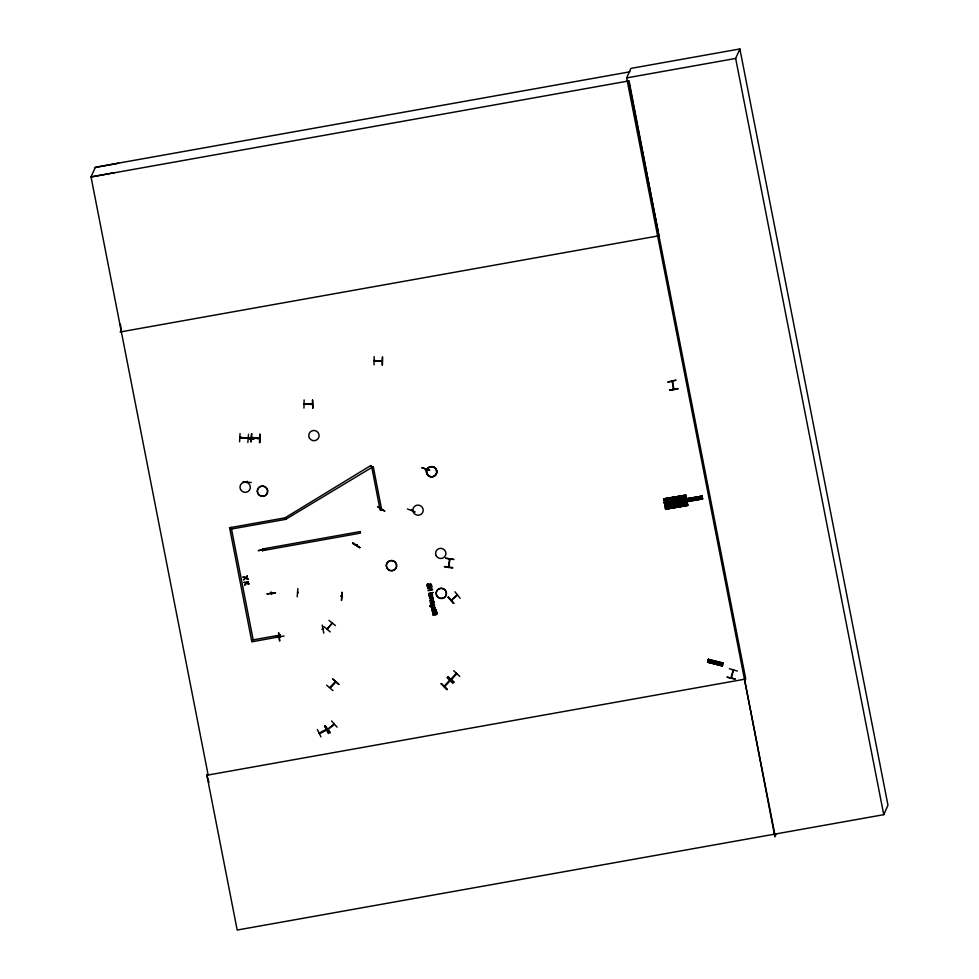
<?xml version="1.0" encoding="UTF-8"?>
<svg xmlns="http://www.w3.org/2000/svg" width="979" height="979" viewBox="0 0 979 979"><rect width="100%" height="100%" fill="white"/><g stroke="black" fill="none" stroke-linecap="round" stroke-linejoin="round"><path stroke-width="1.47" d="M457.291 594.963L451.258 600.323L457.462 594.779M449.471 559.609L449.618 558.887L449.789 559.743M672.389 382.202L671.924 381.357M672.389 381.32L673.503 389.409L673.283 388.577M303.955 408.084L304.102 399.897M304.212 403.715L312.497 403.972M312.534 400.081L312.815 408.365L312.57 400.142M374.002 364.861L374.186 356.601M374.308 360.407L374.884 360.431M375.03 360.847L382.361 361.165M382.287 365.118L382.471 356.858L382.373 365.045M271.134 592.895L270.987 592.124M279.81 636.509L279.7 635.812M280.006 635.812L280.153 636.57M434.113 607.58L435.068 609.158L434.774 607.335M245.839 438.054L254.112 438.727L239.904 437.503M254.087 438.776L240.638 437.527M319.827 732.818C337.425 723.138 315.838 736.759 319.778 732.635M431.629 585.001L431.58 585.369A1.395 1.371 23.9 0 1 431.249 586.091L430.601 586.433M427.113 585.65L427.199 584.634M731.423 677.615L733.528 669.893M239.586 441.774L240.051 433.587M243 481.901L251.309 482.512M247.846 442.447L248.544 434.284M250.073 438.616L250.086 439.387L249.743 438.678M246.916 482.047L247.393 481.24M247.442 481.949L247.026 481.913M251.003 441.774L251.676 433.611L250.918 441.835M251.603 437.417L259.521 438.127M259.961 434.346L259.753 442.63L259.986 434.346M259.411 442.581L260.047 434.431M297.2 596.774L297.873 588.538M298.338 592.393L297.555 592.515M341.855 596.064L340.925 596.027M341.463 600.421L342.136 592.197L341.549 600.36M431.641 605.279L433.611 604.214L433.905 604.973M716.114 663.016L716.261 662.404M432.657 613.184L432.84 612.401M433.244 613.943L433.513 612.34M432.106 595.868L432.559 596.407L432.4 594.779M445.678 558.189L453.901 559.474L445.665 558.275M430.797 601.987L431.384 601.167M411.229 510.218L411.816 509.68L411.621 510.365M425.938 469.345L425.363 469.993L426.012 469.1M356.283 544.997L356.98 544.581L356.307 544.826M356.943 544.691L356.503 545.254L357.005 544.618M381.308 509.423L380.537 509.888L381.247 509.423M444.417 566.817L452.628 568.065M448.468 566.229L448.443 566.976L449.606 558.972M431.311 595.917L431.115 596.603M433.061 598.695L432.816 597.533M433.721 609.073L433.819 607.506M444.466 566.462L452.726 567.563M427.395 586.335L428.472 586.776L427.639 584.928M429.622 595.746L429.891 594.999L430.809 595.416M432.118 608.51L433.293 607.604L433.305 608.657M432.559 598.842L431.923 597.924M707.866 661.755L722.49 665.169L722.294 665.928L707.744 662.269M708.258 660.176L708.478 659.271L722.881 663.578L708.27 660.14L708.478 659.295M429.243 595.526L429.451 596.786M425.987 469.345L425.645 470.091M430.76 596.113L430.833 595.342M696.84 498.421L695.983 497.968L695.775 498.911M332.395 622.925L327.133 629.375L327.365 628.432M332.358 623.109L331.538 623.586L332.175 622.754M723.004 663.04L722.367 665.696L707.793 662.085L722.306 665.904L722.514 665.022M708.319 659.981L722.894 663.566L708.343 659.858M707.805 662.098L708.466 659.32M722.832 663.799L723.04 662.893L708.441 659.442M709.285 662.465L709.922 659.809M715.649 663.995L716.261 661.376M717.117 664.362L717.754 661.718M718.439 664.68L719.075 662.037M719.92 665.047L720.532 662.428M720.899 665.292L721.535 662.648M729.355 668.755L737.358 671.031M735.119 678.924L726.981 677.138L735.058 679.108M731.019 677.676L733.247 669.82M335.699 681.984L330.302 687.588M430.356 605.328L431.237 604.936M444.344 686.132L449.936 680.393M450.144 680.589L444.588 686.548M451.478 678.643C449.826 682.13 463.63 665.12 451.637 678.618M322.287 629.35L322.899 629.044M421.937 467.693L429.867 470.165L421.9 467.778M434.297 605.756L434.468 605.157A1.468 1.444 23.9 0 0 434.052 604.141L434.027 604.214A1.468 1.444 23.9 0 1 434.431 605.242M407.46 508.97L415.218 511.956M429.206 595.599L428.998 594.608L432.363 594.865M431.702 608.363L431.494 607.372L434.59 607.249M432.596 598.756L430.05 600.274L433.281 599.699L430.05 600.274M240.124 437.344L248.189 438.372M280.618 636.57L251.86 641.82L229.575 527.632M231.154 527.351L253.488 641.416M231.411 529.039L285.648 519.347L373.317 466.567M245.545 578.124L247.956 579.054L245.545 578.124L243.624 579.935L245.056 577.879L243.135 577.145M247.92 579.127L245.9 577.769L247.308 575.738C247.014 579.629 242.621 575.199 243.098 577.231M246.047 583.19L244.15 582.383M258.419 550.651L266.582 549.121L258.407 550.565M247.393 576.435L245.9 577.769M246.084 583.117L244.689 585.087M246.965 582.921C252.007 584.475 243.955 583.129 248.446 581.587C248.629 582.113 243.808 582.26 244.126 582.456M262.923 550.492L262.543 548.901M262.69 549.782L262.47 550.761M262.813 549.941L262.507 550.565M285.709 519.237L285.403 517.658M275.576 592.809L267.365 593.91M266.888 593.837L275.099 592.846M271.195 592.748L270.963 592.283M374.235 361.006L382.422 361.031M253.182 639.85L280.312 635.004M275.919 637.402L284.081 636.044M278.574 632.862L279.676 641.074L278.636 632.838M279.553 636.57L280.129 637.011M285.635 519.359L284.779 518.001L370.87 465.49M381.737 509.557L380.097 509.961L371.726 466.848M262.8 550.59L360.443 533.151L360.186 531.462M322.201 625.067L323.804 633.18M322.776 628.848L322.152 629.118M323.829 626.584L330.241 631.896M359.697 547.677L352.66 543.259M328.993 620.368L335.442 625.593M327.01 628.861L332.285 623.17M326.974 629.032L327.635 628.824M380.623 509.557L381.002 509.215M326.656 685.202L332.958 690.611M338.673 684.505L332.615 678.839L338.954 684.248M425.73 469.002L425.681 469.993M329.984 687.307L335.552 681.531M317.343 729.526L320.99 736.93M324.783 726.1L328.822 733.32L324.893 726.051M325.322 726.149L330.339 732.806L325.297 726.222M326.068 730.15L326.656 729.942L319.289 733.393M328.038 728.939L334.194 724.007M331.587 720.972L337.057 727.152M328.308 729.257L334.316 724.325M328.406 733.516L324.82 726.026M774.793 834.059L626.67 77.904L630.88 68.408L739.879 48.95L887.965 805.191L883.756 814.675L237.199 930.05L206.863 775.123L208.123 774.903L91.035 176.954L95.33 167.262L629.913 71.81M431.788 589.529L427.627 587.596L431.923 586.837L428.594 588.049L432.363 589.077L432.522 589.884L428.19 590.729M427.713 588.318L427.627 587.596M430.381 583.606C431.201 583.251 430.185 583.851 431.078 585.197M428.704 593.384L433.232 592.503L428.814 593.923M431.923 586.837L427.59 587.681M429.071 595.22L428.998 594.608M431.543 597.9L429.561 597.765L431.959 597.839M432.045 595.501L431.225 594.767L431.274 595.648M449.973 558.789L448.859 566.719M433.281 599.699L432.853 599.148M448.896 566.731L448.896 566.156M431.568 607.983L431.494 607.372M432.069 610.553L435.325 609.905L432.18 611.092M433.685 607.604L433.77 608.754M436.45 611.753C439.767 614.702 431.861 617.088 432.694 613.111M435.398 610.517L432.204 611.006M435.863 609.77L435.949 610.455L436.426 609.66M436.512 612.927L436.646 613.784L436.401 612.646M453.73 603.382L448.419 597.043M460.142 598.218L454.929 591.769M441.223 683.795L447.391 689.314M447.011 677.688L453.008 683.452M448.015 676.66L454.109 682.302L447.758 676.942M449.753 680.454L444.38 686.157M453.681 670.725L459.751 676.379M456.887 673.515L451.331 679.475M883.756 814.675L735.67 58.446L739.879 48.95M667.996 382.055L676.061 380.182L667.996 381.969M672.267 381.161L673.895 389.042M677.749 388.59L669.575 390.119L677.713 388.663M675.608 497.136L676.379 501.126M677.86 496.757L678.618 500.746M676.722 502.79L677.492 506.779M679.842 496.426L680.613 500.416M678.961 502.411L679.732 506.4M682.106 495.998L682.852 500.036M680.956 502.08L681.714 506.07M683.587 495.802L684.345 499.792M685.838 495.374L686.597 499.828L664.508 503.512L663.676 498.862L685.753 495.154L685.875 495.79L663.774 499.437L685.985 496.206L663.933 500.281L686.01 496.524M683.22 501.652L683.954 505.69M684.688 501.456L685.459 505.445M686.952 501.028L664.888 505.091L686.977 501.432M695.237 497.332L695.739 500M696.73 497.087L697.232 499.743M698.051 496.867L698.565 499.523M699.544 496.61L700.058 499.266M700.548 496.439L701.062 499.106M687.282 498.556L687.833 501.603L702.555 498.849L701.992 496.023L702.163 496.953L687.429 499.363L687.27 498.495L702.053 496.157L702.176 496.965M776.066 834.181L774.879 836.861L744.481 679.242M433.293 608.791L432.18 608.669M433.171 609.048L433.33 608.094M695.751 498.152L696.522 499.045M374.076 360.627L382.361 360.884M432.804 612.487L435.068 611.165M330.621 687.307L335.173 682.473M352.673 543.235L359.782 547.53M433.721 605.671L433.942 604.9M433.11 602.44L433.33 601.669M427.285 584.463L427.909 583.9M441.296 683.672L447.06 689.705L441.296 683.721M433.305 602.991L433.55 602.697A1.309 1.285 23.9 0 0 433.819 601.889L433.709 601.277M430.846 600.861L430.589 601.155A1.297 1.273 23.9 0 0 430.319 601.95L430.356 602.269M259.484 438.665L251.505 437.968M340.961 596.138L341.634 596.101M244.652 585.161L246.573 583.349L248.935 584.353L248.85 583.631M448.125 597.276L453.766 603.37L448.113 597.3M716.261 662.428L717.301 663.003L716.102 662.832M319.215 733.063L319.913 732.781M432.632 606.662L433.978 606.123M432.706 603.297L433.33 602.917M430.809 600.935L431.812 600.457M430.968 596.749L429.365 596.566M696.51 499.082L696.852 498.397M432.902 606.062L433.611 605.72M433.416 611.716L435.594 611.251M433.746 612.181L435.055 611.753M433.721 606.295L432.302 606.662M717.032 663.346L716.42 663.358M430.846 585.65L429.805 585.32M433.073 603.088L430.625 602.758M433.061 609.109L432.265 608.926M433.428 605.83L432.045 606.025L431.666 605.206M432.791 602.599L431.139 602.599M427.872 583.986L428.863 583.912L429.769 585.393M434.59 611.802L433.477 612.413A1.444 1.42 23.9 0 0 433.171 613.27M431.396 600.629L432.192 600.421M95.208 167.531L118.569 163.248M114.396 172.659L91.035 176.954L628.628 80.963L745.741 679.022L206.887 775.233L208.943 782.466M206.887 775.233L208.148 775.001M626.67 77.904L735.67 58.446M120.087 331.991L658.94 235.78L629.069 80.878M677.798 389.067L669.575 390.119M229.514 527.754L285.342 517.781M262.494 549.023L360.125 531.585M428.08 590.202L431.825 589.456M428.961 594.694L431.702 594.29M429.561 597.765L432.228 597.288M431.201 604.165L434.15 604.165M436.683 613.711L433.281 613.87M312.252 404.437L304.31 404.192M685.777 495.264L663.676 498.886L663.799 499.498M663.835 499.743L685.973 496.231L663.921 500.22M686.45 499.033L664.362 502.692L686.45 499.045L686.34 498.409L664.337 502.435M664.251 502.105L686.34 498.433M664.521 503.524L664.398 502.912L686.56 499.523M664.508 503.475L686.585 499.779M664.79 504.528L686.866 500.807L687.711 505.482L665.622 509.166L664.778 504.515L664.9 505.152M702.555 499.119L702.432 498.372L687.662 500.673L702.457 498.568M664.851 504.76L686.879 500.881M702.543 498.886L687.809 501.395M687.699 500.844L702.481 498.715M665.047 505.935L664.925 505.323L687.013 501.603L687.123 502.239L665.035 505.874L687.013 501.615M687.087 501.933L664.925 505.299M687.442 504.063L665.377 507.832L687.442 504.087L687.564 504.699L665.475 508.382M665.365 507.758L687.527 504.332M665.512 508.566L687.674 505.115L665.622 509.178M665.61 509.129L687.699 505.433M297.702 592.479L298.338 592.589M432.363 603.309L431.054 603.15M430.638 586.36L428.937 584.842M431.886 601.094L432.706 601.008M428.141 584.524L428.9 584.928M430.589 585.76L429.94 585.54M431.935 597.361L433.012 597.961M305.105 404.07L311.555 404.266M432.167 600.494L433.146 600.629M252.301 437.894L258.725 438.47M435.031 611.838L436.083 612.279M432.339 606.576L431.58 606.282M432.669 601.082L433.293 601.742M430.111 596.431L429.659 595.673M435.557 611.324L436.414 611.826M352.917 542.856L359.758 547.591M431.543 606.356L431.176 605.34M434.627 607.164L435.08 608.718M370.821 465.612L371.677 466.971M431.861 594.877L432.008 596.505M436.61 612.071L436.928 612.768M430.589 602.844L430.393 602.183M430.209 606.796L429.928 605.805M427.358 586.409L427.15 585.564M663.689 498.96L685.765 495.227M664.398 502.888L686.487 499.266M427.75 585.846L427.615 585.099M431.739 609.219L431.678 608.571M430.026 606.356L429.879 605.463M702.004 496.059L687.344 498.911M432.755 614.053L432.951 615.032M373.256 466.689L381.675 509.667M280.251 635.126L280.557 636.693M688.824 498.409L689.314 501.101M666.001 498.739L666.748 502.778M667.103 504.393L667.849 508.431M120.405 324.282L121.347 331.771M433.783 601.975A1.309 1.285 23.9 0 1 433.513 602.77M433.171 600.776A1.309 1.285 23.9 0 1 433.734 601.436M271.318 593.715L271.807 594.424L271.391 593.739M377.821 506.755L384.845 511.209L377.808 506.755M702.09 496.537L687.331 498.849L702.09 496.537M436.12 555.607A5.176 5.079 23.9 0 0 445.029 556.341A5.176 5.079 23.9 0 0 441.125 548.35A5.176 5.079 23.9 0 0 436.12 555.607M386.827 567.82A5.176 5.079 23.9 0 0 395.736 568.554A5.176 5.079 23.9 0 0 391.82 560.575A5.176 5.079 23.9 0 0 386.827 567.82A5.176 5.079 23.9 0 0 395.761 568.493A5.176 5.079 23.9 0 0 391.857 560.514A5.176 5.079 23.9 0 0 386.852 567.759M257.82 493.416A5.189 5.091 23.9 0 0 266.753 494.15A5.176 5.079 23.9 0 0 262.861 486.098A5.176 5.079 23.9 0 0 257.856 493.355A5.176 5.079 23.9 0 0 266.777 494.089A5.189 5.091 23.9 0 0 262.837 486.147A5.189 5.091 23.9 0 0 257.82 493.416M240.516 489.414A5.189 5.091 23.9 0 0 249.449 490.149A5.189 5.091 23.9 0 0 245.521 482.145A5.189 5.091 23.9 0 0 240.516 489.414M413.444 512.347A5.176 5.079 23.9 0 0 422.353 513.082A5.176 5.079 23.9 0 0 418.437 505.091A5.176 5.079 23.9 0 0 413.444 512.347M426.954 473.934A5.176 5.079 23.9 0 0 435.875 474.668A5.176 5.079 23.9 0 0 431.959 466.689A5.189 5.103 23.9 0 0 426.954 473.909A5.189 5.103 23.9 0 0 435.9 474.656A5.176 5.079 23.9 0 0 431.984 466.628A5.176 5.079 23.9 0 0 426.979 473.885A5.176 5.079 23.9 0 0 435.9 474.619A5.189 5.103 23.9 0 0 431.972 466.628A5.176 5.079 23.9 0 0 426.954 473.934M309.278 437.76A5.189 5.103 23.9 0 0 318.224 438.506A5.189 5.103 23.9 0 0 314.296 430.479A5.189 5.103 23.9 0 0 309.278 437.76M436.646 595.599A5.176 5.079 23.9 0 0 445.555 596.346A5.176 5.079 23.9 0 0 441.676 588.293A5.176 5.079 23.9 0 0 436.671 595.538A5.176 5.079 23.9 0 0 445.592 596.284A5.176 5.079 23.9 0 0 441.651 588.355A5.176 5.079 23.9 0 0 436.646 595.599"/></g></svg>
